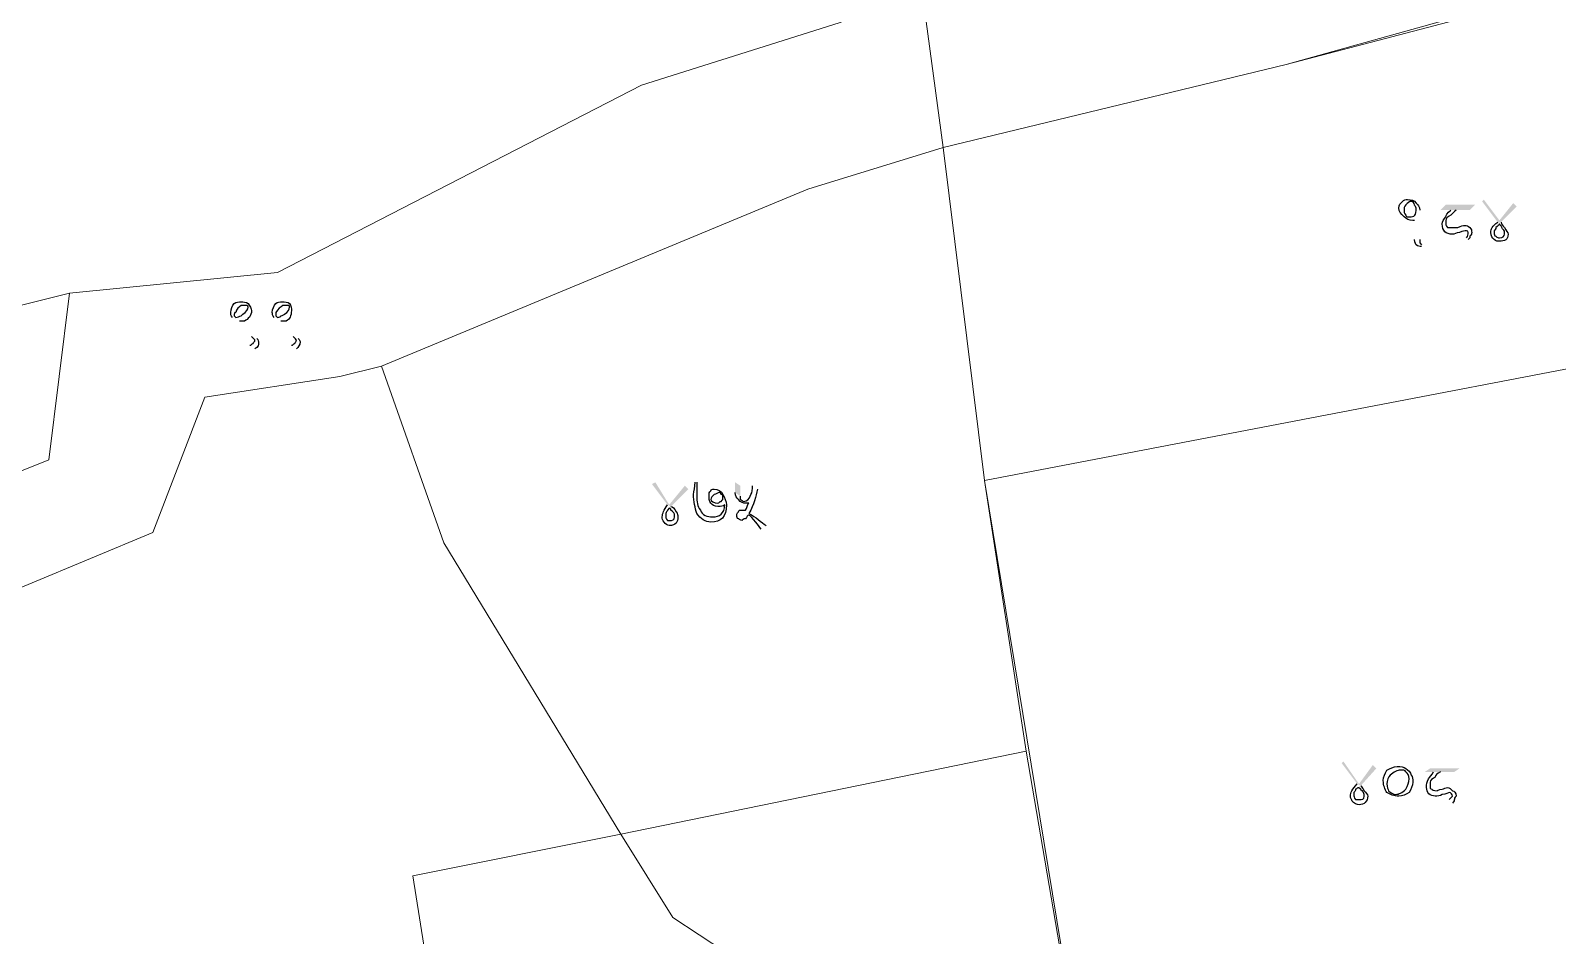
# Model space of a CAD drawing. Header units: inches. Extents: x -9985691 to 3643, y -3269800 to 4788.
# Drawn here: x -4981183 to -4980449, y -3259049 to -3258614 of the extents above; entities that cross this region are included whole.
import ezdxf

# ---------------------------------------------------------------- set-up
doc = ezdxf.new("R2010")
doc.units = ezdxf.units.IN
doc.header["$LTSCALE"] = 2
doc.header["$MEASUREMENT"] = 0
doc.layers.add('PDF_Geometry', color=7, linetype='CONTINUOUS')
doc.layers.add('PDF_Solid Fills', color=7, linetype='CONTINUOUS')

msp = doc.modelspace()

# ---------------------------------------------------------------- hatches: boundary and pattern name
at = {"layer": 'PDF_Solid Fills', "transparency": 33554559}
h = msp.add_hatch(color=256, dxfattribs=at)
h.paths.add_polyline_path([(-4980515.26, -3258700.48), (-4980515.26, -3258714.65)], flags=0)
h.paths.add_polyline_path([(-4980514.43, -3258717.15), (-4980514.43, -3258717.98)], flags=0)
h.paths.add_polyline_path([(-4980500.26, -3258700.48), (-4980505.26, -3258700.48), (-4980502.76, -3258697.98), (-4980488.6, -3258697.98), (-4980491.1, -3258700.48), (-4980497.76, -3258700.48)], flags=0)
h.paths.add_polyline_path([(-4980491.93, -3258714.65), (-4980492.76, -3258713.82)], flags=0)
h.paths.add_polyline_path([(-4980477.76, -3258706.32), (-4980485.26, -3258696.32), (-4980484.43, -3258695.48), (-4980476.93, -3258705.48), (-4980470.26, -3258697.15), (-4980468.6, -3258698.82), (-4980476.1, -3258706.32)], flags=0)
h = msp.add_hatch(color=256, dxfattribs=at)
h.paths.add_polyline_path([(-4980515.26, -3258700.48), (-4980515.26, -3258714.65)], flags=0)
h.paths.add_polyline_path([(-4980514.43, -3258717.15), (-4980514.43, -3258717.98)], flags=0)
h.paths.add_polyline_path([(-4980500.26, -3258700.48), (-4980505.26, -3258700.48), (-4980502.76, -3258697.98), (-4980488.6, -3258697.98), (-4980491.1, -3258700.48), (-4980497.76, -3258700.48)], flags=0)
h.paths.add_polyline_path([(-4980491.93, -3258714.65), (-4980492.76, -3258713.82)], flags=0)
h.paths.add_polyline_path([(-4980477.76, -3258706.32), (-4980485.26, -3258696.32), (-4980484.43, -3258695.48), (-4980476.93, -3258705.48), (-4980470.26, -3258697.15), (-4980468.6, -3258698.82), (-4980476.1, -3258706.32)], flags=0)
h = msp.add_hatch(color=256, dxfattribs=at)
h.paths.add_polyline_path([(-4980876.93, -3258842.15), (-4980884.43, -3258832.15), (-4980882.77, -3258831.31), (-4980876.1, -3258842.15), (-4980868.6, -3258832.98), (-4980866.93, -3258834.65), (-4980875.27, -3258842.98)], flags=0)
h.paths.add_polyline_path([(-4980863.6, -3258831.31), (-4980862.77, -3258831.31)], flags=0)
h.paths.add_polyline_path([(-4980849.43, -3258842.15), (-4980849.43, -3258842.15)], flags=0)
h.paths.add_polyline_path([(-4980836.1, -3258832.98), (-4980833.6, -3258834.65)], flags=0)
h.paths.add_polyline_path([(-4980829.43, -3258852.15), (-4980831.93, -3258853.81)], flags=0)
h.paths.add_polyline_path([(-4980844.43, -3258836.31), (-4980844.43, -3258831.31), (-4980841.93, -3258832.98), (-4980841.93, -3258837.98)], flags=0)
h = msp.add_hatch(color=256, dxfattribs=at)
h.paths.add_polyline_path([(-4980876.93, -3258842.15), (-4980884.43, -3258832.15), (-4980882.77, -3258831.31), (-4980876.1, -3258842.15), (-4980868.6, -3258832.98), (-4980866.93, -3258834.65), (-4980875.27, -3258842.98)], flags=0)
h.paths.add_polyline_path([(-4980863.6, -3258831.31), (-4980862.77, -3258831.31)], flags=0)
h.paths.add_polyline_path([(-4980849.43, -3258842.15), (-4980849.43, -3258842.15)], flags=0)
h.paths.add_polyline_path([(-4980836.1, -3258832.98), (-4980833.6, -3258834.65)], flags=0)
h.paths.add_polyline_path([(-4980829.43, -3258852.15), (-4980831.93, -3258853.81)], flags=0)
h.paths.add_polyline_path([(-4980844.43, -3258836.31), (-4980844.43, -3258831.31), (-4980841.93, -3258832.98), (-4980841.93, -3258837.98)], flags=0)
h = msp.add_hatch(color=256, dxfattribs=at)
h.paths.add_polyline_path([(-4980545.26, -3258976.32), (-4980552.76, -3258966.32), (-4980551.93, -3258965.48), (-4980544.43, -3258976.32), (-4980537.76, -3258967.15), (-4980536.1, -3258968.82), (-4980543.6, -3258977.15)], flags=0)
h.paths.add_polyline_path([(-4980508.6, -3258970.48), (-4980512.76, -3258970.48), (-4980510.26, -3258968.82), (-4980496.1, -3258968.82), (-4980498.6, -3258970.48), (-4980505.26, -3258970.48)], flags=0)
h.paths.add_polyline_path([(-4980499.43, -3258985.48), (-4980501.1, -3258983.82)], flags=0)
h = msp.add_hatch(color=256, dxfattribs=at)
h.paths.add_polyline_path([(-4980545.26, -3258976.32), (-4980552.76, -3258966.32), (-4980551.93, -3258965.48), (-4980544.43, -3258976.32), (-4980537.76, -3258967.15), (-4980536.1, -3258968.82), (-4980543.6, -3258977.15)], flags=0)
h.paths.add_polyline_path([(-4980508.6, -3258970.48), (-4980512.76, -3258970.48), (-4980510.26, -3258968.82), (-4980496.1, -3258968.82), (-4980498.6, -3258970.48), (-4980505.26, -3258970.48)], flags=0)
h.paths.add_polyline_path([(-4980499.43, -3258985.48), (-4980501.1, -3258983.82)], flags=0)

# ---------------------------------------------------------------- linework, layer by layer
at = {"layer": 'PDF_Geometry', "lineweight": 9}
for points in [[(-4980774.43, -3258395.48), (-4980649.43, -3258355.48), (-4980494.43, -3258315.48), (-4980474.43, -3258525.48), (-4980464.43, -3258600.48), (-4980579.43, -3258630.48), (-4980744.43, -3258670.48), (-4980754.43, -3258595.48)], [(-4980774.43, -3258395.48), (-4980649.43, -3258355.48), (-4980494.43, -3258315.48), (-4980474.43, -3258525.48), (-4980464.43, -3258600.48), (-4980579.43, -3258630.48), (-4980744.43, -3258670.48), (-4980754.43, -3258595.48)], [(-4980744.43, -3258670.48), (-4980579.43, -3258630.48), (-4980274.43, -3258545.48), (-4980264.43, -3258545.48), (-4980254.43, -3258740.48), (-4980724.43, -3258830.48)], [(-4980744.43, -3258670.48), (-4980579.43, -3258630.48), (-4980274.43, -3258545.48), (-4980264.43, -3258545.48), (-4980254.43, -3258740.48), (-4980724.43, -3258830.48)], [(-4980744.43, -3258670.48), (-4980579.43, -3258630.48), (-4980274.43, -3258545.48), (-4980264.43, -3258545.48), (-4980254.43, -3258740.48), (-4980724.43, -3258830.48)], [(-4980744.43, -3258670.48), (-4980579.43, -3258630.48), (-4980274.43, -3258545.48), (-4980264.43, -3258545.48), (-4980254.43, -3258740.48), (-4980724.43, -3258830.48)], [(-4980744.43, -3258670.48), (-4980809.43, -3258690.48), (-4981014.43, -3258775.48), (-4981034.43, -3258780.48), (-4981099.43, -3258790.48), (-4981124.43, -3258855.48), (-4981244.43, -3258905.48), (-4981249.43, -3258850.48), (-4981174.43, -3258820.48), (-4981164.43, -3258740.48), (-4981064.43, -3258730.48), (-4980889.43, -3258640.48), (-4980794.43, -3258610.48), (-4980754.43, -3258595.48)], [(-4980744.43, -3258670.48), (-4980809.43, -3258690.48), (-4981014.43, -3258775.48), (-4981034.43, -3258780.48), (-4981099.43, -3258790.48), (-4981124.43, -3258855.48), (-4981244.43, -3258905.48), (-4981249.43, -3258850.48), (-4981174.43, -3258820.48), (-4981164.43, -3258740.48), (-4981064.43, -3258730.48), (-4980889.43, -3258640.48), (-4980794.43, -3258610.48), (-4980754.43, -3258595.48)], [(-4980899.43, -3259000.48), (-4980984.43, -3258860.48), (-4981014.43, -3258775.48), (-4980809.43, -3258690.48), (-4980744.43, -3258670.48), (-4980724.43, -3258830.48), (-4980704.43, -3258960.48)], [(-4980899.43, -3259000.48), (-4980984.43, -3258860.48), (-4981014.43, -3258775.48), (-4980809.43, -3258690.48), (-4980744.43, -3258670.48), (-4980724.43, -3258830.48), (-4980704.43, -3258960.48)], [(-4980899.43, -3259000.48), (-4980984.43, -3258860.48), (-4981014.43, -3258775.48), (-4980809.43, -3258690.48), (-4980744.43, -3258670.48), (-4980724.43, -3258830.48), (-4980704.43, -3258960.48)], [(-4980899.43, -3259000.48), (-4980984.43, -3258860.48), (-4981014.43, -3258775.48), (-4980809.43, -3258690.48), (-4980744.43, -3258670.48), (-4980724.43, -3258830.48), (-4980704.43, -3258960.48)], [(-4981249.43, -3258850.48), (-4981264.43, -3258765.48), (-4981164.43, -3258740.48), (-4981174.43, -3258820.48)], [(-4981249.43, -3258850.48), (-4981264.43, -3258765.48), (-4981164.43, -3258740.48), (-4981174.43, -3258820.48)], [(-4980244.43, -3258875.48), (-4980254.43, -3258900.48), (-4980259.43, -3258930.48), (-4980439.43, -3259025.48), (-4980429.43, -3259060.48), (-4980554.43, -3259145.48), (-4980669.43, -3259165.48), (-4980724.43, -3258830.48), (-4980254.43, -3258740.48), (-4980244.43, -3258805.48)], [(-4980244.43, -3258875.48), (-4980254.43, -3258900.48), (-4980259.43, -3258930.48), (-4980439.43, -3259025.48), (-4980429.43, -3259060.48), (-4980554.43, -3259145.48), (-4980669.43, -3259165.48), (-4980724.43, -3258830.48), (-4980254.43, -3258740.48), (-4980244.43, -3258805.48)], [(-4980244.43, -3258875.48), (-4980254.43, -3258900.48), (-4980259.43, -3258930.48), (-4980439.43, -3259025.48), (-4980429.43, -3259060.48), (-4980554.43, -3259145.48), (-4980669.43, -3259165.48), (-4980724.43, -3258830.48), (-4980254.43, -3258740.48), (-4980244.43, -3258805.48)], [(-4980244.43, -3258875.48), (-4980254.43, -3258900.48), (-4980259.43, -3258930.48), (-4980439.43, -3259025.48), (-4980429.43, -3259060.48), (-4980554.43, -3259145.48), (-4980669.43, -3259165.48), (-4980724.43, -3258830.48), (-4980254.43, -3258740.48), (-4980244.43, -3258805.48)], [(-4980669.43, -3259165.48), (-4980684.43, -3259165.48), (-4980874.43, -3259040.48), (-4980899.43, -3259000.48), (-4980704.43, -3258960.48)], [(-4980669.43, -3259165.48), (-4980684.43, -3259165.48), (-4980874.43, -3259040.48), (-4980899.43, -3259000.48), (-4980704.43, -3258960.48)], [(-4980669.43, -3259165.48), (-4980684.43, -3259165.48), (-4980874.43, -3259040.48), (-4980899.43, -3259000.48), (-4980704.43, -3258960.48)], [(-4980669.43, -3259165.48), (-4980684.43, -3259165.48), (-4980874.43, -3259040.48), (-4980899.43, -3259000.48), (-4980704.43, -3258960.48)], [(-4980874.43, -3259040.48), (-4980684.43, -3259165.48), (-4980669.43, -3259165.48), (-4980619.43, -3259465.48), (-4980899.43, -3259650.48), (-4980999.43, -3259020.48), (-4980899.43, -3259000.48)], [(-4980874.43, -3259040.48), (-4980684.43, -3259165.48), (-4980669.43, -3259165.48), (-4980619.43, -3259465.48), (-4980899.43, -3259650.48), (-4980999.43, -3259020.48), (-4980899.43, -3259000.48)], [(-4980874.43, -3259040.48), (-4980684.43, -3259165.48), (-4980669.43, -3259165.48), (-4980619.43, -3259465.48), (-4980899.43, -3259650.48), (-4980999.43, -3259020.48), (-4980899.43, -3259000.48)], [(-4980874.43, -3259040.48), (-4980684.43, -3259165.48), (-4980669.43, -3259165.48), (-4980619.43, -3259465.48), (-4980899.43, -3259650.48), (-4980999.43, -3259020.48), (-4980899.43, -3259000.48)]]:
    msp.add_lwpolyline(points, close=True, dxfattribs=at)
for points in [[(-4980794.43, -3258610.48), (-4980889.43, -3258640.48), (-4981064.43, -3258730.48), (-4981164.43, -3258740.48), (-4981264.43, -3258765.48), (-4981284.43, -3258620.48), (-4981679.43, -3258785.48), (-4981769.43, -3258820.48), (-4981799.43, -3258740.48), (-4981759.43, -3258735.48), (-4981734.43, -3258660.48), (-4981684.43, -3258600.48)], [(-4980794.43, -3258610.48), (-4980889.43, -3258640.48), (-4981064.43, -3258730.48), (-4981164.43, -3258740.48), (-4981264.43, -3258765.48), (-4981284.43, -3258620.48), (-4981679.43, -3258785.48), (-4981769.43, -3258820.48), (-4981799.43, -3258740.48), (-4981759.43, -3258735.48), (-4981734.43, -3258660.48), (-4981684.43, -3258600.48)], [(-4981244.43, -3258905.48), (-4981124.43, -3258855.48), (-4981099.43, -3258790.48), (-4981034.43, -3258780.48), (-4981014.43, -3258775.48), (-4980984.43, -3258860.48), (-4980899.43, -3259000.48), (-4980999.43, -3259020.48), (-4980899.43, -3259650.48), (-4980619.43, -3259465.48), (-4980524.43, -3259400.48), (-4980399.43, -3259385.48), (-4980294.43, -3259325.48), (-4980214.43, -3259450.48), (-4980829.43, -3259860.48), (-4980824.43, -3259865.48), (-4980859.43, -3259895.48), (-4980984.43, -3259990.48), (-4980999.43, -3260000.48), (-4981149.43, -3260115.48), (-4981154.43, -3260110.48), (-4981164.43, -3260400.48)], [(-4981244.43, -3258905.48), (-4981124.43, -3258855.48), (-4981099.43, -3258790.48), (-4981034.43, -3258780.48), (-4981014.43, -3258775.48), (-4980984.43, -3258860.48), (-4980899.43, -3259000.48), (-4980999.43, -3259020.48), (-4980899.43, -3259650.48), (-4980619.43, -3259465.48), (-4980524.43, -3259400.48), (-4980399.43, -3259385.48), (-4980294.43, -3259325.48), (-4980214.43, -3259450.48), (-4980829.43, -3259860.48), (-4980824.43, -3259865.48), (-4980859.43, -3259895.48), (-4980984.43, -3259990.48), (-4980999.43, -3260000.48), (-4981149.43, -3260115.48), (-4981154.43, -3260110.48), (-4981164.43, -3260400.48)], [(-4981244.43, -3258905.48), (-4981124.43, -3258855.48), (-4981099.43, -3258790.48), (-4981034.43, -3258780.48), (-4981014.43, -3258775.48), (-4980984.43, -3258860.48), (-4980899.43, -3259000.48), (-4980999.43, -3259020.48), (-4980899.43, -3259650.48), (-4980619.43, -3259465.48), (-4980524.43, -3259400.48), (-4980399.43, -3259385.48), (-4980294.43, -3259325.48), (-4980214.43, -3259450.48), (-4980829.43, -3259860.48), (-4980824.43, -3259865.48), (-4980859.43, -3259895.48), (-4980984.43, -3259990.48), (-4980999.43, -3260000.48), (-4981149.43, -3260115.48), (-4981154.43, -3260110.48), (-4981164.43, -3260400.48)], [(-4981244.43, -3258905.48), (-4981124.43, -3258855.48), (-4981099.43, -3258790.48), (-4981034.43, -3258780.48), (-4981014.43, -3258775.48), (-4980984.43, -3258860.48), (-4980899.43, -3259000.48), (-4980999.43, -3259020.48), (-4980899.43, -3259650.48), (-4980619.43, -3259465.48), (-4980524.43, -3259400.48), (-4980399.43, -3259385.48), (-4980294.43, -3259325.48), (-4980214.43, -3259450.48), (-4980829.43, -3259860.48), (-4980824.43, -3259865.48), (-4980859.43, -3259895.48), (-4980984.43, -3259990.48), (-4980999.43, -3260000.48), (-4981149.43, -3260115.48), (-4981154.43, -3260110.48), (-4981164.43, -3260400.48)]]:
    msp.add_lwpolyline(points, dxfattribs=at)
at = {"layer": 'PDF_Geometry', "lineweight": 25}
for points in [[(-4980525.26, -3258699.65), (-4980525.26, -3258697.98), (-4980524.43, -3258697.15), (-4980523.6, -3258696.32)], [(-4980525.26, -3258699.65), (-4980525.26, -3258697.98), (-4980524.43, -3258697.15), (-4980523.6, -3258696.32)], [(-4980522.76, -3258703.82), (-4980524.43, -3258702.15), (-4980525.26, -3258701.32), (-4980525.26, -3258699.65)], [(-4980522.76, -3258703.82), (-4980524.43, -3258702.15), (-4980525.26, -3258701.32), (-4980525.26, -3258699.65)], [(-4980523.6, -3258696.32), (-4980522.76, -3258695.48), (-4980521.93, -3258695.48), (-4980521.1, -3258695.48)], [(-4980523.6, -3258696.32), (-4980522.76, -3258695.48), (-4980521.93, -3258695.48), (-4980521.1, -3258695.48)], [(-4980521.93, -3258697.98), (-4980522.76, -3258698.82), (-4980522.76, -3258699.65), (-4980522.76, -3258700.48)], [(-4980521.93, -3258697.98), (-4980522.76, -3258698.82), (-4980522.76, -3258699.65), (-4980522.76, -3258700.48)], [(-4980522.76, -3258700.48), (-4980522.76, -3258701.32), (-4980522.76, -3258702.15), (-4980521.93, -3258702.98)], [(-4980522.76, -3258700.48), (-4980522.76, -3258701.32), (-4980522.76, -3258702.15), (-4980521.93, -3258702.98)], [(-4980519.43, -3258696.32), (-4980520.26, -3258696.32), (-4980521.1, -3258697.15), (-4980521.93, -3258697.98)], [(-4980519.43, -3258696.32), (-4980520.26, -3258696.32), (-4980521.1, -3258697.15), (-4980521.93, -3258697.98)], [(-4980521.1, -3258695.48), (-4980519.43, -3258695.48), (-4980517.76, -3258695.48), (-4980516.93, -3258697.15)], [(-4980521.1, -3258695.48), (-4980519.43, -3258695.48), (-4980517.76, -3258695.48), (-4980516.93, -3258697.15)], [(-4980520.26, -3258703.82), (-4980517.76, -3258703.82), (-4980516.93, -3258702.98), (-4980516.93, -3258699.65)], [(-4980520.26, -3258703.82), (-4980517.76, -3258703.82), (-4980516.93, -3258702.98), (-4980516.93, -3258699.65)], [(-4980517.76, -3258697.98), (-4980517.76, -3258697.15), (-4980518.6, -3258696.32), (-4980519.43, -3258696.32)], [(-4980517.76, -3258697.98), (-4980517.76, -3258697.15), (-4980518.6, -3258696.32), (-4980519.43, -3258696.32)], [(-4980516.93, -3258699.65), (-4980516.93, -3258698.82), (-4980517.76, -3258698.82), (-4980517.76, -3258697.98)], [(-4980516.93, -3258699.65), (-4980516.93, -3258698.82), (-4980517.76, -3258698.82), (-4980517.76, -3258697.98)], [(-4980516.93, -3258697.15), (-4980516.1, -3258697.98), (-4980515.26, -3258698.82), (-4980515.26, -3258700.48)], [(-4980516.93, -3258697.15), (-4980516.1, -3258697.98), (-4980515.26, -3258698.82), (-4980515.26, -3258700.48)], [(-4980502.76, -3258703.82), (-4980502.76, -3258702.98), (-4980501.93, -3258702.15), (-4980500.26, -3258700.48)], [(-4980502.76, -3258703.82), (-4980502.76, -3258702.98), (-4980501.93, -3258702.15), (-4980500.26, -3258700.48)], [(-4980497.76, -3258700.48), (-4980498.6, -3258701.32), (-4980499.43, -3258702.15), (-4980500.26, -3258702.98)], [(-4980497.76, -3258700.48), (-4980498.6, -3258701.32), (-4980499.43, -3258702.15), (-4980500.26, -3258702.98)], [(-4980518.6, -3258705.48), (-4980520.26, -3258705.48), (-4980521.93, -3258704.65), (-4980522.76, -3258703.82)], [(-4980518.6, -3258705.48), (-4980520.26, -3258705.48), (-4980521.93, -3258704.65), (-4980522.76, -3258703.82)], [(-4980521.93, -3258702.98), (-4980521.93, -3258703.82), (-4980521.1, -3258703.82), (-4980520.26, -3258703.82)], [(-4980521.93, -3258702.98), (-4980521.93, -3258703.82), (-4980521.1, -3258703.82), (-4980520.26, -3258703.82)], [(-4980517.76, -3258705.48), (-4980517.76, -3258705.48), (-4980518.6, -3258705.48), (-4980518.6, -3258705.48)], [(-4980517.76, -3258705.48), (-4980517.76, -3258705.48), (-4980518.6, -3258705.48), (-4980518.6, -3258705.48)], [(-4980504.43, -3258707.15), (-4980504.43, -3258706.32), (-4980503.6, -3258704.65), (-4980502.76, -3258703.82)], [(-4980504.43, -3258707.15), (-4980504.43, -3258706.32), (-4980503.6, -3258704.65), (-4980502.76, -3258703.82)], [(-4980499.43, -3258712.15), (-4980502.76, -3258712.15), (-4980504.43, -3258710.48), (-4980504.43, -3258707.15)], [(-4980499.43, -3258712.15), (-4980502.76, -3258712.15), (-4980504.43, -3258710.48), (-4980504.43, -3258707.15)], [(-4980500.26, -3258702.98), (-4980501.93, -3258703.82), (-4980502.76, -3258704.65), (-4980502.76, -3258705.48)], [(-4980500.26, -3258702.98), (-4980501.93, -3258703.82), (-4980502.76, -3258704.65), (-4980502.76, -3258705.48)], [(-4980502.76, -3258705.48), (-4980502.76, -3258705.48), (-4980502.76, -3258706.32), (-4980502.76, -3258706.32)], [(-4980502.76, -3258705.48), (-4980502.76, -3258705.48), (-4980502.76, -3258706.32), (-4980502.76, -3258706.32)], [(-4980502.76, -3258706.32), (-4980502.76, -3258707.15), (-4980502.76, -3258707.98), (-4980501.93, -3258708.82)], [(-4980502.76, -3258706.32), (-4980502.76, -3258707.15), (-4980502.76, -3258707.98), (-4980501.93, -3258708.82)], [(-4980496.93, -3258708.82), (-4980495.26, -3258707.98), (-4980494.43, -3258707.98), (-4980493.6, -3258707.98)], [(-4980496.93, -3258708.82), (-4980495.26, -3258707.98), (-4980494.43, -3258707.98), (-4980493.6, -3258707.98)], [(-4980493.6, -3258707.98), (-4980492.76, -3258707.98), (-4980491.93, -3258707.98), (-4980491.1, -3258708.82)], [(-4980493.6, -3258707.98), (-4980492.76, -3258707.98), (-4980491.93, -3258707.98), (-4980491.1, -3258708.82)], [(-4980481.1, -3258711.32), (-4980481.1, -3258709.65), (-4980480.26, -3258707.98), (-4980477.76, -3258706.32)], [(-4980481.1, -3258711.32), (-4980481.1, -3258709.65), (-4980480.26, -3258707.98), (-4980477.76, -3258706.32)], [(-4980476.93, -3258707.15), (-4980476.93, -3258707.98), (-4980477.76, -3258707.98), (-4980478.6, -3258708.82)], [(-4980476.93, -3258707.15), (-4980476.93, -3258707.98), (-4980477.76, -3258707.98), (-4980478.6, -3258708.82)], [(-4980476.1, -3258707.98), (-4980476.1, -3258707.98), (-4980476.93, -3258707.98), (-4980476.93, -3258707.15)], [(-4980476.1, -3258707.98), (-4980476.1, -3258707.98), (-4980476.93, -3258707.98), (-4980476.93, -3258707.15)], [(-4980476.1, -3258706.32), (-4980476.1, -3258707.15), (-4980475.26, -3258707.98), (-4980474.43, -3258708.82)], [(-4980476.1, -3258706.32), (-4980476.1, -3258707.15), (-4980475.26, -3258707.98), (-4980474.43, -3258708.82)], [(-4980475.26, -3258709.65), (-4980475.26, -3258709.65), (-4980476.1, -3258708.82), (-4980476.1, -3258707.98)], [(-4980475.26, -3258709.65), (-4980475.26, -3258709.65), (-4980476.1, -3258708.82), (-4980476.1, -3258707.98)], [(-4980516.93, -3258717.15), (-4980516.93, -3258717.15), (-4980517.76, -3258716.32), (-4980517.76, -3258714.65)], [(-4980516.93, -3258717.15), (-4980516.93, -3258717.15), (-4980517.76, -3258716.32), (-4980517.76, -3258714.65)], [(-4980515.26, -3258714.65), (-4980515.26, -3258715.48), (-4980515.26, -3258716.32), (-4980515.26, -3258716.32)], [(-4980515.26, -3258714.65), (-4980515.26, -3258715.48), (-4980515.26, -3258716.32), (-4980515.26, -3258716.32)], [(-4980501.93, -3258708.82), (-4980501.1, -3258708.82), (-4980500.26, -3258708.82), (-4980499.43, -3258708.82)], [(-4980501.93, -3258708.82), (-4980501.1, -3258708.82), (-4980500.26, -3258708.82), (-4980499.43, -3258708.82)], [(-4980499.43, -3258708.82), (-4980498.6, -3258708.82), (-4980497.76, -3258708.82), (-4980496.93, -3258708.82)], [(-4980499.43, -3258708.82), (-4980498.6, -3258708.82), (-4980497.76, -3258708.82), (-4980496.93, -3258708.82)], [(-4980496.1, -3258711.32), (-4980497.76, -3258711.32), (-4980498.6, -3258712.15), (-4980499.43, -3258712.15)], [(-4980496.1, -3258711.32), (-4980497.76, -3258711.32), (-4980498.6, -3258712.15), (-4980499.43, -3258712.15)], [(-4980492.76, -3258710.48), (-4980493.6, -3258710.48), (-4980494.43, -3258710.48), (-4980496.1, -3258711.32)], [(-4980492.76, -3258710.48), (-4980493.6, -3258710.48), (-4980494.43, -3258710.48), (-4980496.1, -3258711.32)], [(-4980491.93, -3258711.32), (-4980491.93, -3258710.48), (-4980491.93, -3258710.48), (-4980492.76, -3258710.48)], [(-4980491.93, -3258711.32), (-4980491.93, -3258710.48), (-4980491.93, -3258710.48), (-4980492.76, -3258710.48)], [(-4980492.76, -3258713.82), (-4980491.93, -3258712.98), (-4980491.93, -3258712.15), (-4980491.93, -3258711.32)], [(-4980492.76, -3258713.82), (-4980491.93, -3258712.98), (-4980491.93, -3258712.15), (-4980491.93, -3258711.32)], [(-4980491.1, -3258712.98), (-4980491.1, -3258713.82), (-4980491.1, -3258713.82), (-4980491.93, -3258714.65)], [(-4980491.1, -3258712.98), (-4980491.1, -3258713.82), (-4980491.1, -3258713.82), (-4980491.93, -3258714.65)], [(-4980491.1, -3258708.82), (-4980490.26, -3258709.65), (-4980490.26, -3258710.48), (-4980490.26, -3258711.32)], [(-4980491.1, -3258708.82), (-4980490.26, -3258709.65), (-4980490.26, -3258710.48), (-4980490.26, -3258711.32)], [(-4980490.26, -3258711.32), (-4980490.26, -3258712.15), (-4980490.26, -3258712.15), (-4980491.1, -3258712.98)], [(-4980490.26, -3258711.32), (-4980490.26, -3258712.15), (-4980490.26, -3258712.15), (-4980491.1, -3258712.98)], [(-4980479.43, -3258714.65), (-4980480.26, -3258713.82), (-4980481.1, -3258712.98), (-4980481.1, -3258711.32)], [(-4980479.43, -3258714.65), (-4980480.26, -3258713.82), (-4980481.1, -3258712.98), (-4980481.1, -3258711.32)], [(-4980478.6, -3258708.82), (-4980478.6, -3258708.82), (-4980478.6, -3258709.65), (-4980479.43, -3258710.48)], [(-4980478.6, -3258708.82), (-4980478.6, -3258708.82), (-4980478.6, -3258709.65), (-4980479.43, -3258710.48)], [(-4980479.43, -3258710.48), (-4980479.43, -3258710.48), (-4980479.43, -3258711.32), (-4980479.43, -3258711.32)], [(-4980479.43, -3258710.48), (-4980479.43, -3258710.48), (-4980479.43, -3258711.32), (-4980479.43, -3258711.32)], [(-4980479.43, -3258711.32), (-4980479.43, -3258712.15), (-4980479.43, -3258712.98), (-4980478.6, -3258712.98)], [(-4980479.43, -3258711.32), (-4980479.43, -3258712.15), (-4980479.43, -3258712.98), (-4980478.6, -3258712.98)], [(-4980476.93, -3258715.48), (-4980477.76, -3258715.48), (-4980478.6, -3258715.48), (-4980479.43, -3258714.65)], [(-4980476.93, -3258715.48), (-4980477.76, -3258715.48), (-4980478.6, -3258715.48), (-4980479.43, -3258714.65)], [(-4980478.6, -3258712.98), (-4980477.76, -3258713.82), (-4980477.76, -3258713.82), (-4980476.93, -3258713.82)], [(-4980478.6, -3258712.98), (-4980477.76, -3258713.82), (-4980477.76, -3258713.82), (-4980476.93, -3258713.82)], [(-4980476.93, -3258713.82), (-4980475.26, -3258713.82), (-4980474.43, -3258712.98), (-4980474.43, -3258712.15)], [(-4980472.76, -3258712.15), (-4980472.76, -3258714.65), (-4980474.43, -3258715.48), (-4980476.93, -3258715.48)], [(-4980476.93, -3258713.82), (-4980475.26, -3258713.82), (-4980474.43, -3258712.98), (-4980474.43, -3258712.15)], [(-4980472.76, -3258712.15), (-4980472.76, -3258714.65), (-4980474.43, -3258715.48), (-4980476.93, -3258715.48)], [(-4980474.43, -3258711.32), (-4980474.43, -3258710.48), (-4980475.26, -3258709.65), (-4980475.26, -3258709.65)], [(-4980474.43, -3258711.32), (-4980474.43, -3258710.48), (-4980475.26, -3258709.65), (-4980475.26, -3258709.65)], [(-4980474.43, -3258708.82), (-4980473.6, -3258710.48), (-4980472.76, -3258711.32), (-4980472.76, -3258712.15)], [(-4980474.43, -3258708.82), (-4980473.6, -3258710.48), (-4980472.76, -3258711.32), (-4980472.76, -3258712.15)], [(-4980474.43, -3258712.15), (-4980474.43, -3258712.15), (-4980474.43, -3258711.32), (-4980474.43, -3258711.32)], [(-4980474.43, -3258712.15), (-4980474.43, -3258712.15), (-4980474.43, -3258711.32), (-4980474.43, -3258711.32)], [(-4980514.43, -3258717.98), (-4980515.26, -3258717.98), (-4980516.1, -3258717.98), (-4980516.93, -3258717.15)], [(-4980514.43, -3258717.98), (-4980515.26, -3258717.98), (-4980516.1, -3258717.98), (-4980516.93, -3258717.15)], [(-4980515.26, -3258716.32), (-4980515.26, -3258716.32), (-4980514.43, -3258717.15), (-4980514.43, -3258717.15)], [(-4980515.26, -3258716.32), (-4980515.26, -3258716.32), (-4980514.43, -3258717.15), (-4980514.43, -3258717.15)], [(-4981085.27, -3258745.48), (-4981084.43, -3258744.65), (-4981082.77, -3258744.65), (-4981081.93, -3258744.65)], [(-4981081.93, -3258744.65), (-4981081.1, -3258744.65), (-4981079.43, -3258744.65), (-4981078.6, -3258745.48)], [(-4981065.27, -3258745.48), (-4981064.43, -3258744.65), (-4981063.6, -3258744.65), (-4981061.93, -3258744.65)], [(-4981061.93, -3258744.65), (-4981061.1, -3258744.65), (-4981059.43, -3258744.65), (-4981058.6, -3258745.48)], [(-4981086.93, -3258749.65), (-4981086.93, -3258747.98), (-4981086.1, -3258746.32), (-4981085.27, -3258745.48)], [(-4981086.1, -3258752.15), (-4981086.93, -3258751.32), (-4981086.93, -3258750.48), (-4981086.93, -3258749.65)], [(-4981084.43, -3258749.65), (-4981085.27, -3258749.65), (-4981085.27, -3258750.48), (-4981085.27, -3258751.32)], [(-4981085.27, -3258751.32), (-4981085.27, -3258751.32), (-4981084.43, -3258752.15), (-4981084.43, -3258752.15)], [(-4981081.93, -3258746.32), (-4981082.77, -3258747.15), (-4981084.43, -3258747.98), (-4981084.43, -3258749.65)], [(-4981084.43, -3258752.15), (-4981083.6, -3258752.15), (-4981082.77, -3258751.32), (-4981081.93, -3258751.32)], [(-4981080.27, -3258746.32), (-4981080.27, -3258746.32), (-4981081.1, -3258746.32), (-4981081.93, -3258746.32)], [(-4981081.93, -3258751.32), (-4981081.93, -3258751.32), (-4981081.1, -3258750.48), (-4981081.1, -3258750.48)], [(-4981081.1, -3258750.48), (-4981079.43, -3258749.65), (-4981078.6, -3258747.98), (-4981078.6, -3258747.15)], [(-4981078.6, -3258747.15), (-4981078.6, -3258746.32), (-4981079.43, -3258746.32), (-4981080.27, -3258746.32)], [(-4981076.93, -3258748.82), (-4981076.93, -3258751.32), (-4981078.6, -3258752.98), (-4981080.27, -3258753.82)], [(-4981078.6, -3258745.48), (-4981077.77, -3258746.32), (-4981076.93, -3258747.98), (-4981076.93, -3258748.82)], [(-4981066.93, -3258749.65), (-4981066.93, -3258747.98), (-4981066.1, -3258746.32), (-4981065.27, -3258745.48)], [(-4981066.1, -3258752.15), (-4981066.93, -3258751.32), (-4981066.93, -3258750.48), (-4981066.93, -3258749.65)], [(-4981061.93, -3258746.32), (-4981062.77, -3258747.15), (-4981064.43, -3258747.98), (-4981065.27, -3258749.65)], [(-4981065.27, -3258749.65), (-4981065.27, -3258749.65), (-4981065.27, -3258750.48), (-4981065.27, -3258751.32)], [(-4981065.27, -3258751.32), (-4981065.27, -3258751.32), (-4981064.43, -3258752.15), (-4981064.43, -3258752.15)], [(-4981064.43, -3258752.15), (-4981063.6, -3258752.15), (-4981062.77, -3258751.32), (-4981062.77, -3258751.32)], [(-4981062.77, -3258751.32), (-4981061.93, -3258751.32), (-4981061.1, -3258750.48), (-4981061.1, -3258750.48)], [(-4981060.27, -3258746.32), (-4981061.1, -3258746.32), (-4981061.1, -3258746.32), (-4981061.93, -3258746.32)], [(-4981061.1, -3258750.48), (-4981059.43, -3258749.65), (-4981058.6, -3258747.98), (-4981058.6, -3258747.15)], [(-4981058.6, -3258747.15), (-4981058.6, -3258746.32), (-4981059.43, -3258746.32), (-4981060.27, -3258746.32)], [(-4981057.77, -3258748.82), (-4981057.77, -3258751.32), (-4981058.6, -3258752.98), (-4981060.27, -3258753.82)], [(-4981058.6, -3258745.48), (-4981057.77, -3258746.32), (-4981057.77, -3258747.98), (-4981057.77, -3258748.82)], [(-4981080.27, -3258753.82), (-4981081.1, -3258753.82), (-4981081.93, -3258753.82), (-4981082.77, -3258753.82)], [(-4981060.27, -3258753.82), (-4981061.1, -3258753.82), (-4981061.93, -3258753.82), (-4981062.77, -3258753.82)], [(-4981077.77, -3258765.48), (-4981076.93, -3258765.48), (-4981076.93, -3258764.65), (-4981076.1, -3258764.65)], [(-4981075.27, -3258762.98), (-4981075.27, -3258762.98), (-4981076.1, -3258762.15), (-4981076.93, -3258761.32)], [(-4981076.1, -3258764.65), (-4981076.1, -3258763.82), (-4981075.27, -3258763.82), (-4981075.27, -3258762.98)], [(-4981073.6, -3258763.82), (-4981073.6, -3258765.48), (-4981073.6, -3258766.32), (-4981075.27, -3258767.15)], [(-4981074.43, -3258762.15), (-4981073.6, -3258762.98), (-4981073.6, -3258763.82), (-4981073.6, -3258763.82)], [(-4981057.77, -3258765.48), (-4981056.93, -3258765.48), (-4981056.93, -3258764.65), (-4981056.1, -3258764.65)], [(-4981055.27, -3258762.98), (-4981055.27, -3258762.98), (-4981056.1, -3258762.15), (-4981056.93, -3258761.32)], [(-4981056.1, -3258764.65), (-4981056.1, -3258763.82), (-4981055.27, -3258763.82), (-4981055.27, -3258762.98)], [(-4981053.6, -3258763.82), (-4981053.6, -3258765.48), (-4981054.43, -3258766.32), (-4981055.27, -3258767.15)], [(-4981054.43, -3258762.15), (-4981053.6, -3258762.98), (-4981053.6, -3258763.82), (-4981053.6, -3258763.82)], [(-4980864.43, -3258837.15), (-4980864.43, -3258835.48), (-4980863.6, -3258833.81), (-4980863.6, -3258831.31)], [(-4980864.43, -3258837.15), (-4980864.43, -3258835.48), (-4980863.6, -3258833.81), (-4980863.6, -3258831.31)], [(-4980862.77, -3258831.31), (-4980862.77, -3258832.15), (-4980862.77, -3258832.98), (-4980862.77, -3258834.65)], [(-4980862.77, -3258831.31), (-4980862.77, -3258832.15), (-4980862.77, -3258832.98), (-4980862.77, -3258834.65)], [(-4980836.93, -3258837.15), (-4980836.1, -3258836.31), (-4980836.1, -3258834.65), (-4980836.1, -3258832.98)], [(-4980836.93, -3258837.15), (-4980836.1, -3258836.31), (-4980836.1, -3258834.65), (-4980836.1, -3258832.98)], [(-4980862.77, -3258846.31), (-4980863.6, -3258843.81), (-4980864.43, -3258840.48), (-4980864.43, -3258837.15)], [(-4980862.77, -3258846.31), (-4980863.6, -3258843.81), (-4980864.43, -3258840.48), (-4980864.43, -3258837.15)], [(-4980862.77, -3258834.65), (-4980862.77, -3258836.31), (-4980862.77, -3258837.15), (-4980862.77, -3258837.98)], [(-4980862.77, -3258834.65), (-4980862.77, -3258836.31), (-4980862.77, -3258837.15), (-4980862.77, -3258837.98)], [(-4980862.77, -3258837.98), (-4980862.77, -3258840.48), (-4980862.77, -3258842.98), (-4980861.1, -3258844.65)], [(-4980862.77, -3258837.98), (-4980862.77, -3258840.48), (-4980862.77, -3258842.98), (-4980861.1, -3258844.65)], [(-4980856.93, -3258837.98), (-4980856.93, -3258836.31), (-4980856.93, -3258836.31), (-4980856.1, -3258835.48)], [(-4980856.93, -3258837.98), (-4980856.93, -3258836.31), (-4980856.93, -3258836.31), (-4980856.1, -3258835.48)], [(-4980856.1, -3258841.31), (-4980856.93, -3258840.48), (-4980856.93, -3258838.81), (-4980856.93, -3258837.98)], [(-4980856.1, -3258841.31), (-4980856.93, -3258840.48), (-4980856.93, -3258838.81), (-4980856.93, -3258837.98)], [(-4980856.1, -3258835.48), (-4980856.1, -3258834.65), (-4980855.27, -3258834.65), (-4980854.43, -3258834.65)], [(-4980856.1, -3258835.48), (-4980856.1, -3258834.65), (-4980855.27, -3258834.65), (-4980854.43, -3258834.65)], [(-4980854.43, -3258837.15), (-4980855.27, -3258837.98), (-4980856.1, -3258838.81), (-4980856.1, -3258839.65)], [(-4980854.43, -3258837.15), (-4980855.27, -3258837.98), (-4980856.1, -3258838.81), (-4980856.1, -3258839.65)], [(-4980856.1, -3258839.65), (-4980856.1, -3258840.48), (-4980854.43, -3258841.31), (-4980852.77, -3258841.31)], [(-4980856.1, -3258839.65), (-4980856.1, -3258840.48), (-4980854.43, -3258841.31), (-4980852.77, -3258841.31)], [(-4980854.43, -3258834.65), (-4980852.77, -3258834.65), (-4980851.1, -3258835.48), (-4980850.27, -3258837.15)], [(-4980854.43, -3258834.65), (-4980852.77, -3258834.65), (-4980851.1, -3258835.48), (-4980850.27, -3258837.15)], [(-4980851.93, -3258836.31), (-4980852.77, -3258836.31), (-4980853.6, -3258837.15), (-4980854.43, -3258837.15)], [(-4980851.93, -3258836.31), (-4980852.77, -3258836.31), (-4980853.6, -3258837.15), (-4980854.43, -3258837.15)], [(-4980852.77, -3258841.31), (-4980851.93, -3258841.31), (-4980851.93, -3258840.48), (-4980851.1, -3258840.48)], [(-4980852.77, -3258841.31), (-4980851.93, -3258841.31), (-4980851.93, -3258840.48), (-4980851.1, -3258840.48)], [(-4980851.1, -3258837.15), (-4980851.1, -3258836.31), (-4980851.93, -3258836.31), (-4980851.93, -3258836.31)], [(-4980851.1, -3258837.15), (-4980851.1, -3258836.31), (-4980851.93, -3258836.31), (-4980851.93, -3258836.31)], [(-4980850.27, -3258838.81), (-4980850.27, -3258837.98), (-4980850.27, -3258837.15), (-4980851.1, -3258837.15)], [(-4980850.27, -3258838.81), (-4980850.27, -3258837.98), (-4980850.27, -3258837.15), (-4980851.1, -3258837.15)], [(-4980851.1, -3258840.48), (-4980850.27, -3258839.65), (-4980850.27, -3258839.65), (-4980850.27, -3258838.81)], [(-4980851.1, -3258840.48), (-4980850.27, -3258839.65), (-4980850.27, -3258839.65), (-4980850.27, -3258838.81)], [(-4980850.27, -3258837.15), (-4980849.43, -3258838.81), (-4980848.6, -3258840.48), (-4980848.6, -3258842.15)], [(-4980850.27, -3258837.15), (-4980849.43, -3258838.81), (-4980848.6, -3258840.48), (-4980848.6, -3258842.15)], [(-4980842.77, -3258839.65), (-4980843.6, -3258838.81), (-4980844.43, -3258837.98), (-4980844.43, -3258836.31)], [(-4980842.77, -3258839.65), (-4980843.6, -3258838.81), (-4980844.43, -3258837.98), (-4980844.43, -3258836.31)], [(-4980839.43, -3258841.31), (-4980840.27, -3258841.31), (-4980841.93, -3258841.31), (-4980842.77, -3258839.65)], [(-4980839.43, -3258841.31), (-4980840.27, -3258841.31), (-4980841.93, -3258841.31), (-4980842.77, -3258839.65)], [(-4980841.93, -3258837.98), (-4980841.93, -3258838.81), (-4980841.93, -3258838.81), (-4980841.93, -3258839.65)], [(-4980841.93, -3258837.98), (-4980841.93, -3258838.81), (-4980841.93, -3258838.81), (-4980841.93, -3258839.65)], [(-4980841.93, -3258839.65), (-4980841.1, -3258839.65), (-4980841.1, -3258840.48), (-4980840.27, -3258840.48)], [(-4980841.93, -3258839.65), (-4980841.1, -3258839.65), (-4980841.1, -3258840.48), (-4980840.27, -3258840.48)], [(-4980840.27, -3258840.48), (-4980838.6, -3258840.48), (-4980837.77, -3258839.65), (-4980836.93, -3258837.15)], [(-4980840.27, -3258840.48), (-4980838.6, -3258840.48), (-4980837.77, -3258839.65), (-4980836.93, -3258837.15)], [(-4980833.6, -3258834.65), (-4980834.43, -3258837.98), (-4980835.27, -3258842.15), (-4980837.77, -3258846.31)], [(-4980833.6, -3258834.65), (-4980834.43, -3258837.98), (-4980835.27, -3258842.15), (-4980837.77, -3258846.31)], [(-4980879.43, -3258847.98), (-4980879.43, -3258846.31), (-4980878.6, -3258844.65), (-4980876.93, -3258842.15)], [(-4980879.43, -3258847.98), (-4980879.43, -3258846.31), (-4980878.6, -3258844.65), (-4980876.93, -3258842.15)], [(-4980878.6, -3258850.48), (-4980879.43, -3258849.65), (-4980879.43, -3258848.81), (-4980879.43, -3258847.98)], [(-4980878.6, -3258850.48), (-4980879.43, -3258849.65), (-4980879.43, -3258848.81), (-4980879.43, -3258847.98)], [(-4980876.93, -3258844.65), (-4980876.93, -3258845.48), (-4980877.77, -3258845.48), (-4980877.77, -3258846.31)], [(-4980876.93, -3258844.65), (-4980876.93, -3258845.48), (-4980877.77, -3258845.48), (-4980877.77, -3258846.31)], [(-4980877.77, -3258846.31), (-4980877.77, -3258847.15), (-4980877.77, -3258847.15), (-4980877.77, -3258847.15)], [(-4980877.77, -3258846.31), (-4980877.77, -3258847.15), (-4980877.77, -3258847.15), (-4980877.77, -3258847.15)], [(-4980877.77, -3258847.15), (-4980877.77, -3258847.98), (-4980877.77, -3258848.81), (-4980876.93, -3258849.65)], [(-4980877.77, -3258847.15), (-4980877.77, -3258847.98), (-4980877.77, -3258848.81), (-4980876.93, -3258849.65)], [(-4980876.1, -3258843.81), (-4980876.1, -3258843.81), (-4980876.93, -3258844.65), (-4980876.93, -3258844.65)], [(-4980876.1, -3258843.81), (-4980876.1, -3258843.81), (-4980876.93, -3258844.65), (-4980876.93, -3258844.65)], [(-4980875.27, -3258844.65), (-4980875.27, -3258844.65), (-4980875.27, -3258843.81), (-4980876.1, -3258843.81)], [(-4980875.27, -3258844.65), (-4980875.27, -3258844.65), (-4980875.27, -3258843.81), (-4980876.1, -3258843.81)], [(-4980876.1, -3258849.65), (-4980874.43, -3258849.65), (-4980873.6, -3258849.65), (-4980873.6, -3258847.98)], [(-4980871.93, -3258847.98), (-4980871.93, -3258850.48), (-4980872.77, -3258852.15), (-4980876.1, -3258852.15)], [(-4980876.1, -3258849.65), (-4980874.43, -3258849.65), (-4980873.6, -3258849.65), (-4980873.6, -3258847.98)], [(-4980871.93, -3258847.98), (-4980871.93, -3258850.48), (-4980872.77, -3258852.15), (-4980876.1, -3258852.15)], [(-4980875.27, -3258842.98), (-4980874.43, -3258842.98), (-4980873.6, -3258843.81), (-4980872.77, -3258845.48)], [(-4980875.27, -3258842.98), (-4980874.43, -3258842.98), (-4980873.6, -3258843.81), (-4980872.77, -3258845.48)], [(-4980874.43, -3258845.48), (-4980874.43, -3258845.48), (-4980874.43, -3258845.48), (-4980875.27, -3258844.65)], [(-4980874.43, -3258845.48), (-4980874.43, -3258845.48), (-4980874.43, -3258845.48), (-4980875.27, -3258844.65)], [(-4980873.6, -3258847.15), (-4980873.6, -3258846.31), (-4980873.6, -3258846.31), (-4980874.43, -3258845.48)], [(-4980873.6, -3258847.15), (-4980873.6, -3258846.31), (-4980873.6, -3258846.31), (-4980874.43, -3258845.48)], [(-4980873.6, -3258847.98), (-4980873.6, -3258847.98), (-4980873.6, -3258847.98), (-4980873.6, -3258847.15)], [(-4980873.6, -3258847.98), (-4980873.6, -3258847.98), (-4980873.6, -3258847.98), (-4980873.6, -3258847.15)], [(-4980872.77, -3258845.48), (-4980871.93, -3258846.31), (-4980871.93, -3258847.15), (-4980871.93, -3258847.98)], [(-4980872.77, -3258845.48), (-4980871.93, -3258846.31), (-4980871.93, -3258847.15), (-4980871.93, -3258847.98)], [(-4980856.1, -3258850.48), (-4980858.6, -3258850.48), (-4980861.1, -3258848.81), (-4980862.77, -3258846.31)], [(-4980856.1, -3258850.48), (-4980858.6, -3258850.48), (-4980861.1, -3258848.81), (-4980862.77, -3258846.31)], [(-4980861.1, -3258844.65), (-4980860.27, -3258847.15), (-4980857.77, -3258847.98), (-4980855.27, -3258847.98)], [(-4980861.1, -3258844.65), (-4980860.27, -3258847.15), (-4980857.77, -3258847.98), (-4980855.27, -3258847.98)], [(-4980852.77, -3258842.98), (-4980854.43, -3258842.98), (-4980855.27, -3258842.15), (-4980856.1, -3258841.31)], [(-4980852.77, -3258842.98), (-4980854.43, -3258842.98), (-4980855.27, -3258842.15), (-4980856.1, -3258841.31)], [(-4980848.6, -3258842.15), (-4980848.6, -3258847.98), (-4980851.1, -3258850.48), (-4980856.1, -3258850.48)], [(-4980848.6, -3258842.15), (-4980848.6, -3258847.98), (-4980851.1, -3258850.48), (-4980856.1, -3258850.48)], [(-4980855.27, -3258847.98), (-4980851.93, -3258847.98), (-4980849.43, -3258846.31), (-4980849.43, -3258842.15)], [(-4980855.27, -3258847.98), (-4980851.93, -3258847.98), (-4980849.43, -3258846.31), (-4980849.43, -3258842.15)], [(-4980849.43, -3258842.15), (-4980850.27, -3258842.98), (-4980851.1, -3258842.98), (-4980852.77, -3258842.98)], [(-4980849.43, -3258842.15), (-4980850.27, -3258842.98), (-4980851.1, -3258842.98), (-4980852.77, -3258842.98)], [(-4980843.6, -3258847.15), (-4980843.6, -3258846.31), (-4980843.6, -3258846.31), (-4980842.77, -3258845.48)], [(-4980843.6, -3258847.15), (-4980843.6, -3258846.31), (-4980843.6, -3258846.31), (-4980842.77, -3258845.48)], [(-4980842.77, -3258848.81), (-4980843.6, -3258848.81), (-4980843.6, -3258847.98), (-4980843.6, -3258847.15)], [(-4980842.77, -3258848.81), (-4980843.6, -3258848.81), (-4980843.6, -3258847.98), (-4980843.6, -3258847.15)], [(-4980842.77, -3258845.48), (-4980842.77, -3258844.65), (-4980841.93, -3258844.65), (-4980841.1, -3258844.65)], [(-4980842.77, -3258845.48), (-4980842.77, -3258844.65), (-4980841.93, -3258844.65), (-4980841.1, -3258844.65)], [(-4980841.1, -3258844.65), (-4980840.27, -3258844.65), (-4980840.27, -3258844.65), (-4980839.43, -3258844.65)], [(-4980841.1, -3258844.65), (-4980840.27, -3258844.65), (-4980840.27, -3258844.65), (-4980839.43, -3258844.65)], [(-4980839.43, -3258844.65), (-4980838.6, -3258843.81), (-4980838.6, -3258842.15), (-4980837.77, -3258841.31)], [(-4980837.77, -3258841.31), (-4980838.6, -3258841.31), (-4980838.6, -3258841.31), (-4980839.43, -3258841.31)], [(-4980839.43, -3258844.65), (-4980838.6, -3258843.81), (-4980838.6, -3258842.15), (-4980837.77, -3258841.31)], [(-4980837.77, -3258841.31), (-4980838.6, -3258841.31), (-4980838.6, -3258841.31), (-4980839.43, -3258841.31)], [(-4980837.77, -3258847.15), (-4980838.6, -3258847.15), (-4980838.6, -3258847.98), (-4980839.43, -3258848.81)], [(-4980837.77, -3258847.15), (-4980838.6, -3258847.15), (-4980838.6, -3258847.98), (-4980839.43, -3258848.81)], [(-4980837.77, -3258846.31), (-4980834.43, -3258847.98), (-4980831.93, -3258850.48), (-4980829.43, -3258852.15)], [(-4980837.77, -3258846.31), (-4980834.43, -3258847.98), (-4980831.93, -3258850.48), (-4980829.43, -3258852.15)], [(-4980834.43, -3258850.48), (-4980836.1, -3258848.81), (-4980836.93, -3258847.15), (-4980837.77, -3258847.15)], [(-4980834.43, -3258850.48), (-4980836.1, -3258848.81), (-4980836.93, -3258847.15), (-4980837.77, -3258847.15)], [(-4980876.1, -3258852.15), (-4980876.93, -3258852.15), (-4980877.77, -3258851.31), (-4980878.6, -3258850.48)], [(-4980876.1, -3258852.15), (-4980876.93, -3258852.15), (-4980877.77, -3258851.31), (-4980878.6, -3258850.48)], [(-4980876.93, -3258849.65), (-4980876.93, -3258849.65), (-4980876.1, -3258849.65), (-4980876.1, -3258849.65)], [(-4980876.93, -3258849.65), (-4980876.93, -3258849.65), (-4980876.1, -3258849.65), (-4980876.1, -3258849.65)], [(-4980841.1, -3258849.65), (-4980841.93, -3258849.65), (-4980842.77, -3258848.81), (-4980842.77, -3258848.81)], [(-4980841.1, -3258849.65), (-4980841.93, -3258849.65), (-4980842.77, -3258848.81), (-4980842.77, -3258848.81)], [(-4980839.43, -3258848.81), (-4980840.27, -3258848.81), (-4980841.1, -3258849.65), (-4980841.1, -3258849.65)], [(-4980839.43, -3258848.81), (-4980840.27, -3258848.81), (-4980841.1, -3258849.65), (-4980841.1, -3258849.65)], [(-4980831.93, -3258853.81), (-4980832.77, -3258852.98), (-4980833.6, -3258851.31), (-4980834.43, -3258850.48)], [(-4980831.93, -3258853.81), (-4980832.77, -3258852.98), (-4980833.6, -3258851.31), (-4980834.43, -3258850.48)], [(-4980532.76, -3258974.65), (-4980532.76, -3258972.98), (-4980531.93, -3258971.32), (-4980531.1, -3258969.65)], [(-4980532.76, -3258974.65), (-4980532.76, -3258972.98), (-4980531.93, -3258971.32), (-4980531.1, -3258969.65)], [(-4980531.1, -3258969.65), (-4980529.43, -3258968.82), (-4980527.76, -3258967.98), (-4980526.1, -3258967.98)], [(-4980531.1, -3258969.65), (-4980529.43, -3258968.82), (-4980527.76, -3258967.98), (-4980526.1, -3258967.98)], [(-4980529.43, -3258972.15), (-4980530.26, -3258972.98), (-4980531.1, -3258974.65), (-4980531.1, -3258976.32)], [(-4980529.43, -3258972.15), (-4980530.26, -3258972.98), (-4980531.1, -3258974.65), (-4980531.1, -3258976.32)], [(-4980524.43, -3258969.65), (-4980526.1, -3258969.65), (-4980527.76, -3258970.48), (-4980529.43, -3258972.15)], [(-4980524.43, -3258969.65), (-4980526.1, -3258969.65), (-4980527.76, -3258970.48), (-4980529.43, -3258972.15)], [(-4980526.1, -3258967.98), (-4980524.43, -3258967.98), (-4980522.76, -3258967.98), (-4980521.93, -3258968.82)], [(-4980526.1, -3258967.98), (-4980524.43, -3258967.98), (-4980522.76, -3258967.98), (-4980521.93, -3258968.82)], [(-4980521.93, -3258970.48), (-4980521.93, -3258969.65), (-4980523.6, -3258969.65), (-4980524.43, -3258969.65)], [(-4980521.93, -3258970.48), (-4980521.93, -3258969.65), (-4980523.6, -3258969.65), (-4980524.43, -3258969.65)], [(-4980521.93, -3258968.82), (-4980521.1, -3258969.65), (-4980519.43, -3258970.48), (-4980519.43, -3258972.15)], [(-4980521.93, -3258968.82), (-4980521.1, -3258969.65), (-4980519.43, -3258970.48), (-4980519.43, -3258972.15)], [(-4980520.26, -3258973.82), (-4980520.26, -3258972.15), (-4980521.1, -3258971.32), (-4980521.93, -3258970.48)], [(-4980520.26, -3258973.82), (-4980520.26, -3258972.15), (-4980521.1, -3258971.32), (-4980521.93, -3258970.48)], [(-4980519.43, -3258972.15), (-4980518.6, -3258972.98), (-4980518.6, -3258973.82), (-4980518.6, -3258975.48)], [(-4980519.43, -3258972.15), (-4980518.6, -3258972.98), (-4980518.6, -3258973.82), (-4980518.6, -3258975.48)], [(-4980511.1, -3258973.82), (-4980510.26, -3258972.98), (-4980509.43, -3258972.15), (-4980508.6, -3258970.48)], [(-4980511.1, -3258973.82), (-4980510.26, -3258972.98), (-4980509.43, -3258972.15), (-4980508.6, -3258970.48)], [(-4980507.76, -3258972.98), (-4980509.43, -3258973.82), (-4980510.26, -3258974.65), (-4980510.26, -3258975.48)], [(-4980507.76, -3258972.98), (-4980509.43, -3258973.82), (-4980510.26, -3258974.65), (-4980510.26, -3258975.48)], [(-4980505.26, -3258970.48), (-4980506.93, -3258971.32), (-4980507.76, -3258972.15), (-4980507.76, -3258972.98)], [(-4980505.26, -3258970.48), (-4980506.93, -3258971.32), (-4980507.76, -3258972.15), (-4980507.76, -3258972.98)], [(-4980548.6, -3258982.15), (-4980548.6, -3258980.48), (-4980547.76, -3258978.82), (-4980545.26, -3258976.32)], [(-4980548.6, -3258982.15), (-4980548.6, -3258980.48), (-4980547.76, -3258978.82), (-4980545.26, -3258976.32)], [(-4980546.1, -3258978.82), (-4980546.1, -3258979.65), (-4980546.1, -3258979.65), (-4980546.93, -3258980.48)], [(-4980546.1, -3258978.82), (-4980546.1, -3258979.65), (-4980546.1, -3258979.65), (-4980546.93, -3258980.48)], [(-4980544.43, -3258977.98), (-4980545.26, -3258977.98), (-4980545.26, -3258978.82), (-4980546.1, -3258978.82)], [(-4980544.43, -3258977.98), (-4980545.26, -3258977.98), (-4980545.26, -3258978.82), (-4980546.1, -3258978.82)], [(-4980543.6, -3258978.82), (-4980544.43, -3258978.82), (-4980544.43, -3258977.98), (-4980544.43, -3258977.98)], [(-4980543.6, -3258978.82), (-4980544.43, -3258978.82), (-4980544.43, -3258977.98), (-4980544.43, -3258977.98)], [(-4980543.6, -3258977.15), (-4980543.6, -3258977.15), (-4980542.76, -3258977.98), (-4980541.93, -3258979.65)], [(-4980543.6, -3258977.15), (-4980543.6, -3258977.15), (-4980542.76, -3258977.98), (-4980541.93, -3258979.65)], [(-4980542.76, -3258979.65), (-4980542.76, -3258979.65), (-4980543.6, -3258979.65), (-4980543.6, -3258978.82)], [(-4980542.76, -3258979.65), (-4980542.76, -3258979.65), (-4980543.6, -3258979.65), (-4980543.6, -3258978.82)], [(-4980541.93, -3258981.32), (-4980541.93, -3258980.48), (-4980542.76, -3258980.48), (-4980542.76, -3258979.65)], [(-4980541.93, -3258981.32), (-4980541.93, -3258980.48), (-4980542.76, -3258980.48), (-4980542.76, -3258979.65)], [(-4980541.93, -3258979.65), (-4980541.1, -3258980.48), (-4980540.26, -3258981.32), (-4980540.26, -3258982.15)], [(-4980541.93, -3258979.65), (-4980541.1, -3258980.48), (-4980540.26, -3258981.32), (-4980540.26, -3258982.15)], [(-4980531.1, -3258980.48), (-4980531.93, -3258978.82), (-4980532.76, -3258977.15), (-4980532.76, -3258974.65)], [(-4980531.1, -3258980.48), (-4980531.93, -3258978.82), (-4980532.76, -3258977.15), (-4980532.76, -3258974.65)], [(-4980531.1, -3258976.32), (-4980531.1, -3258977.98), (-4980530.26, -3258978.82), (-4980530.26, -3258979.65)], [(-4980531.1, -3258976.32), (-4980531.1, -3258977.98), (-4980530.26, -3258978.82), (-4980530.26, -3258979.65)], [(-4980530.26, -3258979.65), (-4980529.43, -3258980.48), (-4980527.76, -3258981.32), (-4980526.93, -3258981.32)], [(-4980530.26, -3258979.65), (-4980529.43, -3258980.48), (-4980527.76, -3258981.32), (-4980526.93, -3258981.32)], [(-4980526.93, -3258981.32), (-4980525.26, -3258981.32), (-4980523.6, -3258980.48), (-4980521.93, -3258978.82)], [(-4980526.93, -3258981.32), (-4980525.26, -3258981.32), (-4980523.6, -3258980.48), (-4980521.93, -3258978.82)], [(-4980521.93, -3258978.82), (-4980521.1, -3258977.15), (-4980520.26, -3258975.48), (-4980520.26, -3258973.82)], [(-4980521.93, -3258978.82), (-4980521.1, -3258977.15), (-4980520.26, -3258975.48), (-4980520.26, -3258973.82)], [(-4980518.6, -3258975.48), (-4980518.6, -3258977.15), (-4980519.43, -3258978.82), (-4980520.26, -3258980.48)], [(-4980518.6, -3258975.48), (-4980518.6, -3258977.15), (-4980519.43, -3258978.82), (-4980520.26, -3258980.48)], [(-4980511.93, -3258977.98), (-4980511.93, -3258976.32), (-4980511.93, -3258975.48), (-4980511.1, -3258973.82)], [(-4980511.93, -3258977.98), (-4980511.93, -3258976.32), (-4980511.93, -3258975.48), (-4980511.1, -3258973.82)], [(-4980507.76, -3258982.15), (-4980510.26, -3258982.15), (-4980511.93, -3258980.48), (-4980511.93, -3258977.98)], [(-4980507.76, -3258982.15), (-4980510.26, -3258982.15), (-4980511.93, -3258980.48), (-4980511.93, -3258977.98)], [(-4980510.26, -3258975.48), (-4980510.26, -3258975.48), (-4980510.26, -3258976.32), (-4980510.26, -3258977.15)], [(-4980510.26, -3258975.48), (-4980510.26, -3258975.48), (-4980510.26, -3258976.32), (-4980510.26, -3258977.15)], [(-4980510.26, -3258977.15), (-4980510.26, -3258977.98), (-4980510.26, -3258978.82), (-4980509.43, -3258978.82)], [(-4980510.26, -3258977.15), (-4980510.26, -3258977.98), (-4980510.26, -3258978.82), (-4980509.43, -3258978.82)], [(-4980509.43, -3258978.82), (-4980509.43, -3258978.82), (-4980508.6, -3258979.65), (-4980506.93, -3258979.65)], [(-4980509.43, -3258978.82), (-4980509.43, -3258978.82), (-4980508.6, -3258979.65), (-4980506.93, -3258979.65)], [(-4980506.93, -3258979.65), (-4980506.93, -3258979.65), (-4980506.1, -3258978.82), (-4980504.43, -3258978.82)], [(-4980506.93, -3258979.65), (-4980506.93, -3258979.65), (-4980506.1, -3258978.82), (-4980504.43, -3258978.82)], [(-4980504.43, -3258978.82), (-4980503.6, -3258978.82), (-4980502.76, -3258977.98), (-4980501.93, -3258977.98)], [(-4980504.43, -3258978.82), (-4980503.6, -3258978.82), (-4980502.76, -3258977.98), (-4980501.93, -3258977.98)], [(-4980501.93, -3258977.98), (-4980501.1, -3258977.98), (-4980500.26, -3258978.82), (-4980499.43, -3258979.65)], [(-4980501.93, -3258977.98), (-4980501.1, -3258977.98), (-4980500.26, -3258978.82), (-4980499.43, -3258979.65)], [(-4980499.43, -3258979.65), (-4980498.6, -3258979.65), (-4980497.76, -3258980.48), (-4980497.76, -3258982.15)], [(-4980499.43, -3258979.65), (-4980498.6, -3258979.65), (-4980497.76, -3258980.48), (-4980497.76, -3258982.15)], [(-4980547.76, -3258984.65), (-4980547.76, -3258983.82), (-4980548.6, -3258982.98), (-4980548.6, -3258982.15)], [(-4980547.76, -3258984.65), (-4980547.76, -3258983.82), (-4980548.6, -3258982.98), (-4980548.6, -3258982.15)], [(-4980544.43, -3258986.32), (-4980545.26, -3258986.32), (-4980546.93, -3258985.48), (-4980547.76, -3258984.65)], [(-4980544.43, -3258986.32), (-4980545.26, -3258986.32), (-4980546.93, -3258985.48), (-4980547.76, -3258984.65)], [(-4980546.93, -3258980.48), (-4980546.93, -3258981.32), (-4980546.93, -3258981.32), (-4980546.93, -3258981.32)], [(-4980546.93, -3258980.48), (-4980546.93, -3258981.32), (-4980546.93, -3258981.32), (-4980546.93, -3258981.32)], [(-4980546.93, -3258981.32), (-4980546.93, -3258982.15), (-4980546.93, -3258982.98), (-4980546.1, -3258983.82)], [(-4980546.93, -3258981.32), (-4980546.93, -3258982.15), (-4980546.93, -3258982.98), (-4980546.1, -3258983.82)], [(-4980546.1, -3258983.82), (-4980546.1, -3258983.82), (-4980545.26, -3258983.82), (-4980544.43, -3258983.82)], [(-4980546.1, -3258983.82), (-4980546.1, -3258983.82), (-4980545.26, -3258983.82), (-4980544.43, -3258983.82)], [(-4980544.43, -3258983.82), (-4980542.76, -3258983.82), (-4980541.93, -3258983.82), (-4980541.93, -3258982.15)], [(-4980540.26, -3258982.15), (-4980540.26, -3258984.65), (-4980541.93, -3258986.32), (-4980544.43, -3258986.32)], [(-4980544.43, -3258983.82), (-4980542.76, -3258983.82), (-4980541.93, -3258983.82), (-4980541.93, -3258982.15)], [(-4980540.26, -3258982.15), (-4980540.26, -3258984.65), (-4980541.93, -3258986.32), (-4980544.43, -3258986.32)], [(-4980541.93, -3258982.15), (-4980541.93, -3258982.15), (-4980541.93, -3258982.15), (-4980541.93, -3258981.32)], [(-4980541.93, -3258982.15), (-4980541.93, -3258982.15), (-4980541.93, -3258982.15), (-4980541.93, -3258981.32)], [(-4980525.26, -3258982.15), (-4980527.76, -3258982.15), (-4980529.43, -3258981.32), (-4980531.1, -3258980.48)], [(-4980525.26, -3258982.15), (-4980527.76, -3258982.15), (-4980529.43, -3258981.32), (-4980531.1, -3258980.48)], [(-4980520.26, -3258980.48), (-4980521.93, -3258981.32), (-4980523.6, -3258982.15), (-4980525.26, -3258982.15)], [(-4980520.26, -3258980.48), (-4980521.93, -3258981.32), (-4980523.6, -3258982.15), (-4980525.26, -3258982.15)], [(-4980504.43, -3258981.32), (-4980505.26, -3258982.15), (-4980506.93, -3258982.15), (-4980507.76, -3258982.15)], [(-4980504.43, -3258981.32), (-4980505.26, -3258982.15), (-4980506.93, -3258982.15), (-4980507.76, -3258982.15)], [(-4980501.1, -3258980.48), (-4980501.1, -3258980.48), (-4980502.76, -3258981.32), (-4980504.43, -3258981.32)], [(-4980501.1, -3258980.48), (-4980501.1, -3258980.48), (-4980502.76, -3258981.32), (-4980504.43, -3258981.32)], [(-4980499.43, -3258982.15), (-4980499.43, -3258981.32), (-4980500.26, -3258980.48), (-4980501.1, -3258980.48)], [(-4980499.43, -3258982.15), (-4980499.43, -3258981.32), (-4980500.26, -3258980.48), (-4980501.1, -3258980.48)], [(-4980501.1, -3258983.82), (-4980500.26, -3258982.98), (-4980499.43, -3258982.15), (-4980499.43, -3258982.15)], [(-4980501.1, -3258983.82), (-4980500.26, -3258982.98), (-4980499.43, -3258982.15), (-4980499.43, -3258982.15)], [(-4980498.6, -3258983.82), (-4980498.6, -3258983.82), (-4980498.6, -3258984.65), (-4980499.43, -3258985.48)], [(-4980498.6, -3258983.82), (-4980498.6, -3258983.82), (-4980498.6, -3258984.65), (-4980499.43, -3258985.48)], [(-4980497.76, -3258982.15), (-4980497.76, -3258982.15), (-4980498.6, -3258982.98), (-4980498.6, -3258983.82)], [(-4980497.76, -3258982.15), (-4980497.76, -3258982.15), (-4980498.6, -3258982.98), (-4980498.6, -3258983.82)]]:
    msp.add_open_spline(points, degree=3, dxfattribs=at)

doc.saveas('drawing.dxf')
